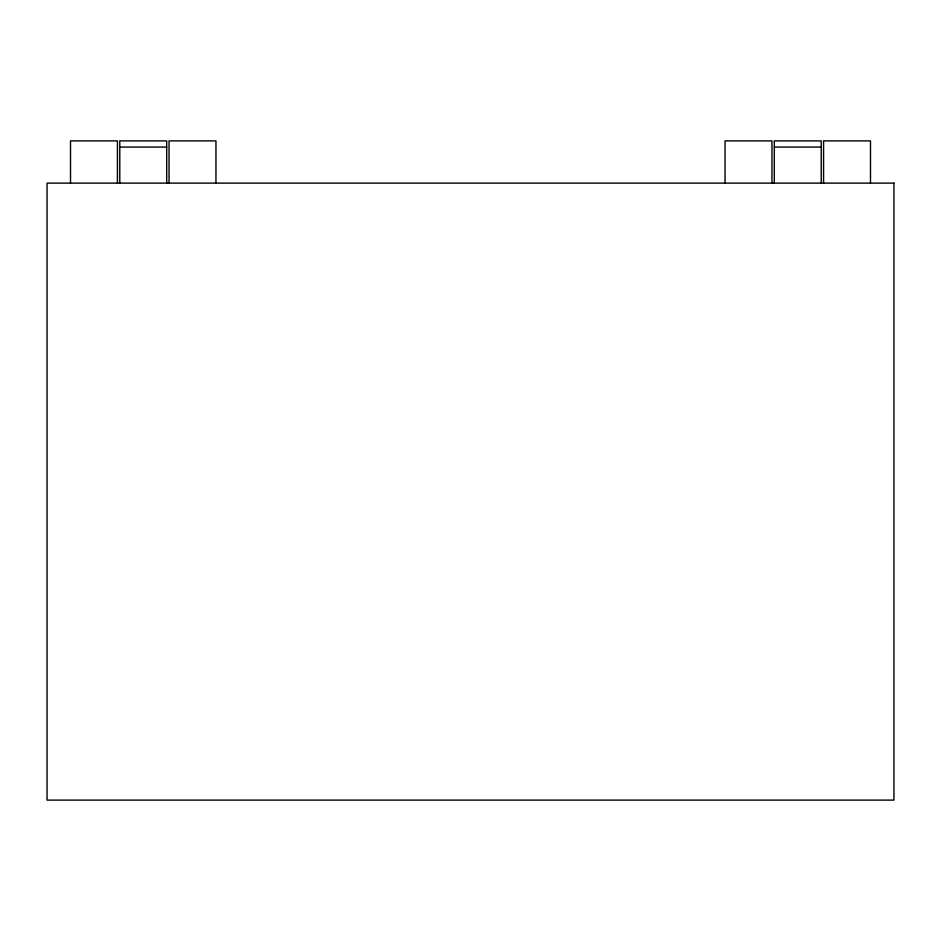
<?xml version="1.0" encoding="UTF-8"?>
<svg xmlns="http://www.w3.org/2000/svg" width="941" height="941" viewBox="0 0 941 941"><rect width="100%" height="100%" fill="white"/><g stroke="black" fill="none" stroke-linecap="round" stroke-linejoin="round"><path stroke-width="1.41" d="M119.778 147.078L166.698 147.078M774.302 147.078L821.222 147.078M870.496 183.119L870.496 140.891L823.575 140.891L823.575 183.119M821.222 183.119L821.222 140.891L774.302 140.891L774.302 183.119M771.961 183.119L771.961 140.891L725.04 140.891L725.04 183.119M215.959 183.119L215.959 140.891L169.039 140.891L169.039 183.119M166.698 183.119L166.698 140.891L119.778 140.891L119.778 183.119M117.425 183.119L117.425 140.891L70.504 140.891L70.504 183.119M893.95 183.119L47.05 183.119L47.05 800.109L893.95 800.109L893.95 183.119"/></g></svg>
